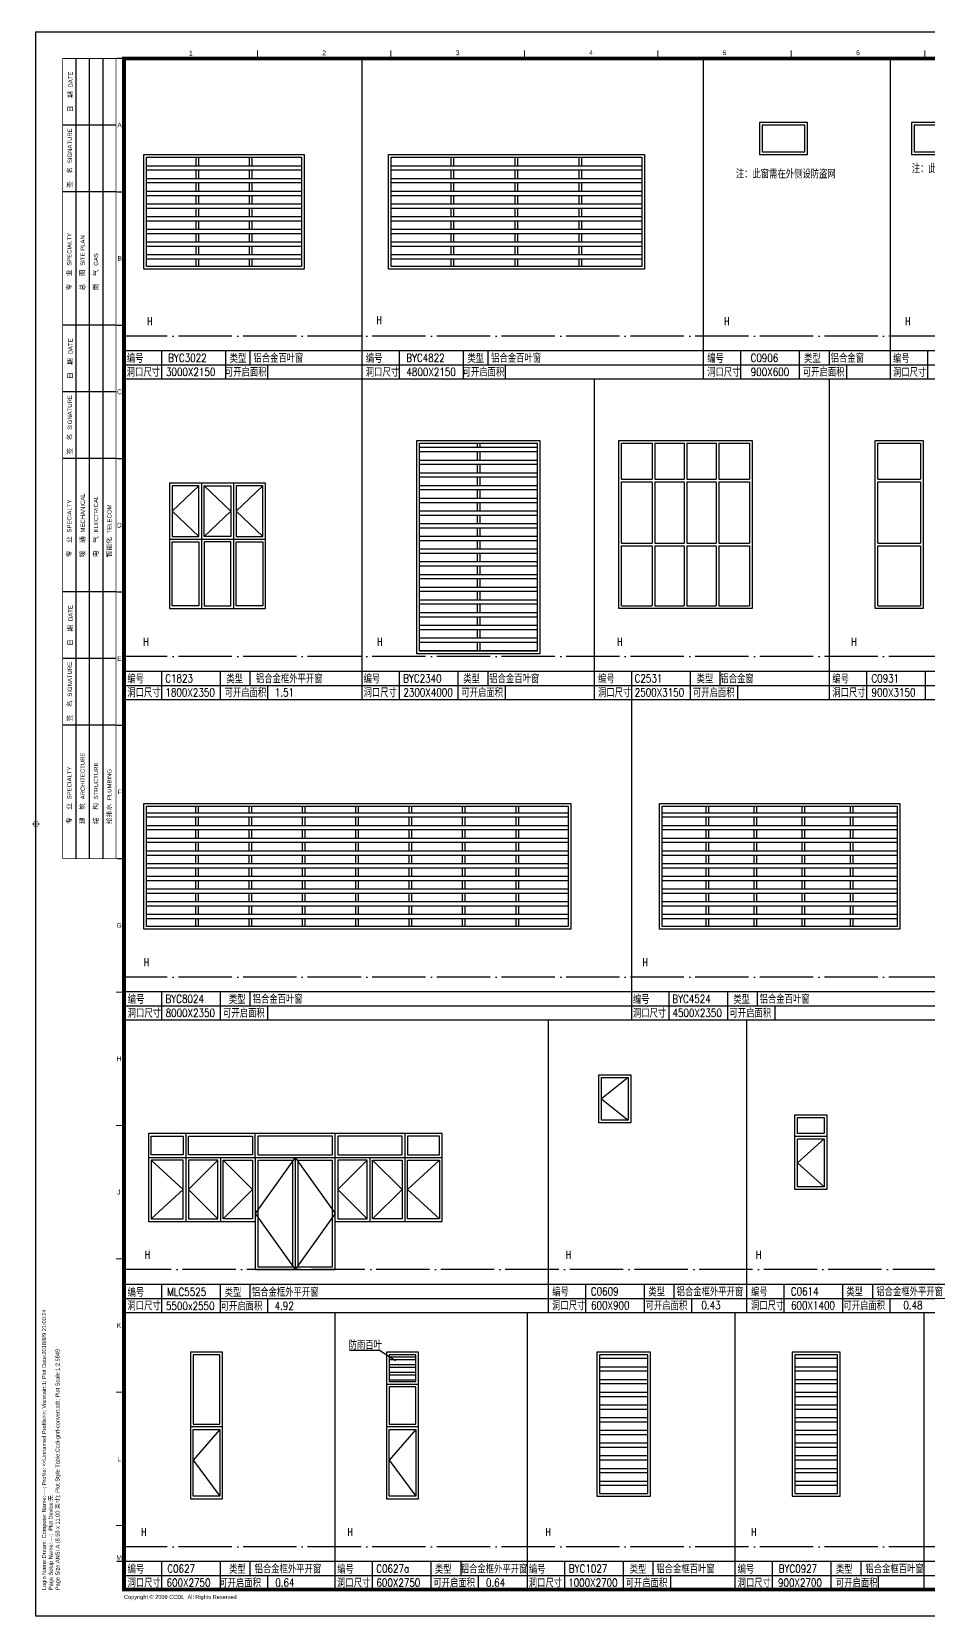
# Model space of a CAD drawing. Extents: x 447078 to 1776277, y 243534 to 519428.
# Drawn here: x 519106 to 535902, y 243614 to 273314 of the extents above; entities that cross this region are included whole.
import ezdxf
from ezdxf.enums import TextEntityAlignment as Align

# ---------------------------------------------------------------- set-up
doc = ezdxf.new("R2010")
doc.units = 0
doc.header["$LTSCALE"] = 1000
doc.header["$MEASUREMENT"] = 0
doc.linetypes.add('DOTE', pattern=[2.42, 2, -0.2, 0.02, -0.2])
doc.layers.get('Defpoints').update_dxf_attribs({"color": 2, "lineweight": 15})
for name, color, linetype in [('A-ELEV-THIN', 9, 'Continuous'), ('A-ELEV-WIND', 97, 'Continuous'), ('A-WIND-BLIN', 61, 'Continuous'), ('ANNO-DIMS', 90, 'Continuous'), ('ANNO-TEXT', 33, 'Continuous'), ('DOTE', 10, 'DOTE'), ('G-0-XREF', 2, 'Continuous'), ('PUB_TEXT', 7, 'Continuous'), ('图框CCDI_B0GA1+0.00$0$G-ANNO-TEXT', 33, 'Continuous'), ('图框CCDI_B0GA1+0.00$0$G-BORD', 3, 'Continuous')]:
    doc.layers.add(name, color=color, linetype=linetype)
doc.styles.add('_TCH_DIM', font='SIMPLEX', dxfattribs={"bigfont": 'GBCBIG'})
doc.styles.add('CCDI-TOG-02', font='simplex.shx', dxfattribs={"width": 0.8, "bigfont": 'zjdz.shx'})
doc.styles.add('图框CCDI_B0GA1+0.00$0$CCDI_T_G01', font='arial.ttf')

# ---------------------------------------------------------------- blocks, each defined once
blk = doc.blocks.new('图框CCDI_B0GA1+0.00$0$MidPoitent')
at = {"const_width": 0.18}
for points in [[(-1.5, 0), (1.5, 0)], [(0, -1.5), (0, 1.5)]]:
    blk.add_lwpolyline(points, dxfattribs=at)
blk.add_lwpolyline([(0, -1, 1), (0, 1, 1), (0, -1, 1)], format="xyb", dxfattribs=at)
blk = doc.blocks.new('图框CCDI_B0GA1+0.00')
at = {"layer": 'Defpoints'}
blk.add_point((0, 0), dxfattribs=at)
at = {"layer": '图框CCDI_B0GA1+0.00$0$G-BORD'}
for p, q in [((1500, 58400), (1500, 28400)), ((2000, 58400), (2000, 28400)), ((2500, 58400), (2500, 28400)), ((3300, 58400), (3050, 58400)), ((3300, 58400), (3050, 58400)), ((3000, 55900), (1000, 55900)), ((3000, 53400), (1000, 53400)), ((3050, 53400), (3300, 53400)), ((3000, 48400), (1000, 48400)), ((3050, 48400), (3300, 48400)), ((3000, 45900), (1000, 45900)), ((3000, 43400), (1000, 43400)), ((3050, 43400), (3300, 43400)), ((3000, 38400), (1000, 38400)), ((3050, 38400), (3300, 38400)), ((3000, 35900), (1000, 35900)), ((3000, 33400), (1000, 33400)), ((3050, 33400), (3300, 33400)), ((3300, 28400), (3050, 28400)), ((3300, 28400), (3050, 28400))]:
    blk.add_line(p, q, dxfattribs=at)
blk.add_lwpolyline([(0, 59400), (84100, 59400), (84100, 0), (0, 0)], close=True, dxfattribs=at)
at = {"layer": '图框CCDI_B0GA1+0.00$0$G-BORD', "const_width": 35}
for points in [[(1000, 58400), (1000, 28400)], [(3300, 58400), (1000, 58400)], [(3000, 58400), (3000, 28400)], [(3300, 58400), (3300, 38400)], [(8300, 58700), (8300, 58400)], [(13300, 58700), (13300, 58400)], [(18300, 58400), (18300, 58700)], [(23300, 58400), (23300, 58700)], [(28300, 58400), (28300, 58700)], [(33300, 58400), (33300, 58700)], [(3300, 53400), (3000, 53400)], [(3300, 48400), (3000, 48400)], [(3300, 43400), (3000, 43400)], [(3300, 38400), (3000, 38400)], [(3300, 33400), (3000, 33400)], [(3300, 28400), (1000, 28400)], [(3300, 23400), (3000, 23400)], [(3300, 18400), (3000, 18400)], [(3300, 13400), (3000, 13400)], [(3300, 8400), (3000, 8400)], [(3300, 3400), (3000, 3400)]]:
    blk.add_lwpolyline(points, dxfattribs=at)
at = {"layer": '图框CCDI_B0GA1+0.00$0$G-BORD', "const_width": 140}
blk.add_lwpolyline([(3300, 58400), (83100, 58400), (83100, 1000), (3300, 1000)], close=True, dxfattribs=at)
at = {"layer": '图框CCDI_B0GA1+0.00$0$G-BORD', "xscale": 100, "yscale": 100, "zscale": 100, "rotation": 180}
blk.add_blockref('图框CCDI_B0GA1+0.00$0$MidPoitent', (0, 29700), dxfattribs=at)
at = {"layer": '图框CCDI_B0GA1+0.00$0$G-ANNO-TEXT', "style": '图框CCDI_B0GA1+0.00$0$CCDI_T_G01'}
for s, p in [('1', (5800, 58595)), ('2', (10800, 58609)), ('3', (15800, 58607)), ('4', (20800, 58611)), ('5', (25800, 58613)), ('6', (30800, 58610)), ('A', (3134, 55900)), ('B', (3137, 50900)), ('C', (3129, 45900)), ('D', (3126, 40900)), ('E', (3128, 35900)), ('F', (3130, 30900)), ('G', (3115, 25900)), ('H', (3111, 20900)), ('J', (3103, 15900)), ('K', (3109, 10900)), ('L', (3118, 5900)), ('M', (3118, 2200))]:
    blk.add_text(s, height=180, dxfattribs=at).set_placement(p, align=Align.MIDDLE_CENTER)
for s, p in [('Login Name:Dream; Computer Name:----; Profile: <<Unnamed Profile>>; Visretain:1; Plot Date:2018/8/9 21:00:24', (378, 985)), ('Page Size:ANSI A (8.50 x 11.00 英寸); Plot Style Table:Ccdi-gnrl-convert.stb; Plot Scale:1:2.5849', (883, 982)), ('Page Setup Name:----;  Plot Device:无', (631, 983))]:
    blk.add_text(s, height=150, rotation=90, dxfattribs=at).set_placement(p)
at = {"layer": '图框CCDI_B0GA1+0.00$0$G-ANNO-TEXT', "char_height": 200, "rotation": 90, "style": '图框CCDI_B0GA1+0.00$0$CCDI_T_G01'}
for s, insert, width, attachment_point, line_spacing_factor in [('{\\fSimSun|b0|i0|c134|p54;\\H0.9x;日  期 \\fArial|b0|i0|c0|p39;\\H0.8889x;DATE}', (1295, 57141), 2500, 5, 0.96), ('{\\fSimSun|b0|i0|c134|p54;\\H0.9x;签  名 \\fArial|b0|i0|c0|p34;\\H0.8889x;SIGNATURE}', (1268, 53546), 3400, 4, 0.9), ('{\\fSimSun|b0|i0|c134|p54;\\H0.9x;专  业\\fSimSun|b0|i0|c0|p54; \\fArial|b0|i0|c0|p34;\\H0.8889x;SPECIALTY}', (1250, 49700), 5000, 4, 0.9), ('{\\fSimSun|b0|i0|c134|p54;\\H0.9x;总  图\\fSimSun|b0|i0|c0|p54; \\fArial|b0|i0|c0|p34;\\H0.8889x;SITE PLAN}', (1750, 49700), 3400, 4, 0.9), ('{\\fSimSun|b0|i0|c134|p54;\\H0.9x;燃  气\\fSimSun|b0|i0|c0|p54; \\fArial|b0|i0|c0|p34;\\H0.8889x;GAS}', (2250, 49700), 3400, 4, 0.9), ('{\\fSimSun|b0|i0|c134|p54;\\H0.9x;日  期 \\fArial|b0|i0|c0|p39;\\H0.8889x;DATE}', (1295, 47141), 2500, 5, 0.96), ('{\\fSimSun|b0|i0|c134|p54;\\H0.9x;签  名 \\fArial|b0|i0|c0|p34;\\H0.8889x;SIGNATURE}', (1268, 43546), 3400, 4, 0.9), ('{\\fSimSun|b0|i0|c134|p54;\\H0.9x;专  业\\fSimSun|b0|i0|c0|p54; \\fArial|b0|i0|c0|p34;\\H0.8889x;SPECIALTY}', (1250, 39700), 5000, 4, 0.9), ('{\\fSimSun|b0|i0|c134|p54;\\H0.9x;暖  通\\fSimSun|b0|i0|c0|p54; \\fArial|b0|i0|c0|p34;\\H0.8889x;MECHANICAL}', (1755, 39700), 3445.37, 4, 0.9), ('{\\fSimSun|b0|i0|c134|p54;\\H0.9x;电  气\\fSimSun|b0|i0|c0|p54; \\fArial|b0|i0|c0|p34;\\H0.8889x;ELECTRICAL}', (2250, 39700), 3400, 4, 0.9), ('{\\fSimSun|b0|i0|c134|p54;\\H0.9x;智能化\\fSimSun|b0|i0|c0|p54; \\fArial|b0|i0|c0|p34;\\H0.8889x;TELECOM}', (2750, 39700), 3400, 4, 0.9), ('{\\fSimSun|b0|i0|c134|p54;\\H0.9x;日  期 \\fArial|b0|i0|c0|p39;\\H0.8889x;DATE}', (1295, 37141), 2500, 5, 0.96), ('{\\fSimSun|b0|i0|c134|p54;\\H0.9x;签  名 \\fArial|b0|i0|c0|p34;\\H0.8889x;SIGNATURE}', (1268, 33546), 3400, 4, 0.9), ('{\\fSimSun|b0|i0|c134|p54;\\H0.9x;建  筑\\fSimSun|b0|i0|c0|p54; \\fArial|b0|i0|c0|p34;\\H0.8889x;ARCHITECTURE}', (1750, 29700), 5000, 4, 0.9), ('{\\fSimSun|b0|i0|c134|p54;\\H0.9x;专  业\\fSimSun|b0|i0|c0|p54; \\fArial|b0|i0|c0|p34;\\H0.8889x;SPECIALTY}', (1250, 29700), 5000, 4, 0.9), ('{\\fSimSun|b0|i0|c134|p54;\\H0.9x;结  构\\fSimSun|b0|i0|c0|p54; \\fArial|b0|i0|c0|p34;\\H0.8889x;STRUCTURE}', (2250, 29700), 5000, 4, 0.9), ('{\\fSimSun|b0|i0|c134|p54;\\H0.9x;给排水\\fSimSun|b0|i0|c0|p54; \\fArial|b0|i0|c0|p34;\\H0.8889x;PLUMBING}', (2750, 29700), 3400, 4, 0.9)]:
    blk.add_mtext(s, dxfattribs=dict(at, insert=insert, width=width, attachment_point=attachment_point, line_spacing_factor=line_spacing_factor))
at = {"layer": '图框CCDI_B0GA1+0.00$0$G-ANNO-TEXT', "insert": (3300, 800), "char_height": 150, "width": 6667.42, "attachment_point": 1, "style": '图框CCDI_B0GA1+0.00$0$CCDI_T_G01'}
blk.add_mtext('{\\fArial|b0|i0|c0|p32;Copyright © 2009 CCDI.  All Rights Reserved}', dxfattribs=at)

msp = doc.modelspace()

# ---------------------------------------------------------------- hatches: boundary and pattern name
at = {"layer": 'A-WIND-BLIN'}
h = msp.add_hatch(dxfattribs=at)
h.set_pattern_fill('ANSI32', color=256, scale=50, angle=135, style=0)
h.set_pattern_definition([(180, (1067434.77, 368829.95), (-1e-14, -238.125), []), (180, (1067355.4, 368909.32), (-1e-14, -238.125), [])])
h.paths.add_polyline_path([(524159.4, 268909.8), (524159.4, 270959.8), (521259.4, 270959.8), (521259.4, 268909.8)])
h = msp.add_hatch(dxfattribs=at)
h.set_pattern_fill('ANSI32', color=256, scale=50, angle=135, style=0)
h.set_pattern_definition([(180, (1072012.8, 368829.95), (-1e-14, -238.125), []), (180, (1071933.43, 368909.32), (-1e-14, -238.125), [])])
h.paths.add_polyline_path([(530537.5, 268909.8), (530537.5, 270959.8), (525837.5, 270959.8), (525837.5, 268909.8)])
h = msp.add_hatch(dxfattribs=at)
h.set_pattern_fill('ANSI32', color=256, scale=50, angle=135, style=0)
h.set_pattern_definition([(180, (1073393.97, 394746.34), (-1e-14, -238.125), []), (180, (1073314.6, 394825.72), (-1e-14, -238.125), [])])
h.paths.add_polyline_path([(526373.3, 261702.6), (528573.3, 261702.6), (528573.3, 265602.6), (526373.3, 265602.6)])
h = msp.add_hatch(dxfattribs=at)
h.set_pattern_fill('ANSI32', color=256, scale=50, angle=135, style=0)
h.set_pattern_definition([(180, (1069228.96, 356465.6), (-1e-14, -238.125), []), (180, (1069149.58, 356544.97), (-1e-14, -238.125), [])])
h.paths.add_polyline_path([(529153.6, 256545.4), (529153.6, 258795.4), (521253.6, 258795.4), (521253.6, 256545.4)])
h = msp.add_hatch(dxfattribs=at)
h.set_pattern_fill('ANSI32', color=256, scale=50, angle=135, style=0)
h.set_pattern_definition([(180, (1077092.86, 356465.6), (-1e-14, -238.125), []), (180, (1077013.48, 356544.97), (-1e-14, -238.125), [])])
h.paths.add_polyline_path([(535317.5, 256545.4), (535317.5, 258795.4), (530917.5, 258795.4), (530917.5, 256545.4)])
h = msp.add_hatch(dxfattribs=at)
h.set_pattern_fill('ANSI32', color=256, scale=30, angle=135, style=0)
h.set_pattern_definition([(180, (1064511.96, 415732.75), (-1e-14, -142.875), []), (180, (1064464.33, 415780.37), (-1e-14, -142.875), [])])
h.paths.add_polyline_path([(526302.7, 248016.9), (525802.7, 248016.9), (525802.7, 248516.9), (526302.7, 248516.9)])
h = msp.add_hatch(dxfattribs=at)
h.set_pattern_fill('ANSI32', color=256, scale=50, angle=135, style=0)
h.set_pattern_definition([(180, (1067161.93, 424900.76), (-1e-14, -238.125), []), (180, (1067082.55, 424980.14), (-1e-14, -238.125), [])])
h.paths.add_polyline_path([(529745.8, 245916.9), (530645.8, 245916.9), (530645.8, 248516.9), (529745.8, 248516.9)])
h = msp.add_hatch(dxfattribs=at)
h.set_pattern_fill('ANSI32', color=256, scale=50, angle=135, style=0)
h.set_pattern_definition([(180, (1070719.52, 424900.76), (-1e-14, -238.125), []), (180, (1070640.14, 424980.14), (-1e-14, -238.125), [])])
h.paths.add_polyline_path([(533403.4, 245916.9), (534203.4, 245916.9), (534203.4, 248516.9), (533403.4, 248516.9)])

# ---------------------------------------------------------------- linework, layer by layer
at = {"layer": 'A-ELEV-THIN'}
for points in [[(522235.7, 264802.6), (521735.7, 264327.6), (522235.7, 263852.6)], [(522335.7, 264802.6), (522835.7, 264327.6), (522335.7, 263852.6)], [(523435.7, 264802.6), (522935.7, 264327.6), (523435.7, 263852.6)], [(530282.6, 253713.2), (529782.6, 253313.2), (530282.6, 252913.2)], [(533954.5, 252563.2), (533454.5, 252113.2), (533954.5, 251663.2)], [(521343, 252163.2), (521943, 251613.2), (521343, 251063.2)], [(522593, 252163.2), (522043, 251613.2), (522593, 251063.2)], [(522693, 252163.2), (523243, 251613.2), (522693, 251063.2)], [(524043, 252213.2), (523293, 251163.2), (524043, 250113.2)], [(524043, 252213.2), (524793, 251163.2), (524043, 250113.2)], [(525393, 252163.2), (524843, 251613.2), (525393, 251063.2)], [(525493, 252163.2), (526043, 251613.2), (525493, 251063.2)], [(526743, 252163.2), (526143, 251613.2), (526743, 251063.2)], [(522628.5, 247116.9), (522128.5, 246541.9), (522628.5, 245866.9)], [(526302.7, 247116.9), (525802.7, 246541.9), (526302.7, 245866.9)]]:
    msp.add_lwpolyline(points, dxfattribs=at)
at = {"layer": 'A-ELEV-WIND'}
for p, q in [((537990.5, 271609.8), (535590.5, 271609.8)), ((535590.5, 271609.8), (535590.5, 271009.8)), ((522184.4, 270801.8), (522184.4, 270959.8)), ((522234.4, 270801.8), (522234.4, 270959.8)), ((523184.4, 270801.8), (523184.4, 270959.8)), ((523234.4, 270801.8), (523234.4, 270959.8)), ((525787.5, 271009.8), (530587.5, 271009.8)), ((525787.5, 268859.8), (525787.5, 271009.8)), ((526962.5, 270801.8), (526962.5, 270959.8)), ((527012.5, 270801.8), (527012.5, 270959.8)), ((528162.5, 270801.8), (528162.5, 270959.8)), ((528212.5, 270801.8), (528212.5, 270959.8)), ((529362.5, 270801.8), (529362.5, 270959.8)), ((529412.5, 270801.8), (529412.5, 270959.8)), ((530587.5, 271009.8), (530587.5, 268859.8)), ((535590.5, 271009.8), (537990.5, 271009.8)), ((522184.4, 270563.7), (522184.4, 270722.4)), ((522234.4, 270563.7), (522234.4, 270722.4)), ((523184.4, 270563.7), (523184.4, 270722.4)), ((523234.4, 270563.7), (523234.4, 270722.4)), ((526962.5, 270563.7), (526962.5, 270722.4)), ((527012.5, 270563.7), (527012.5, 270722.4)), ((528162.5, 270563.7), (528162.5, 270722.4)), ((528212.5, 270563.7), (528212.5, 270722.4)), ((529362.5, 270563.7), (529362.5, 270722.4)), ((529412.5, 270563.7), (529412.5, 270722.4)), ((522184.4, 270325.6), (522184.4, 270484.3)), ((522234.4, 270325.6), (522234.4, 270484.3)), ((523184.4, 270325.6), (523184.4, 270484.3)), ((523234.4, 270325.6), (523234.4, 270484.3)), ((526962.5, 270325.6), (526962.5, 270484.3)), ((527012.5, 270325.6), (527012.5, 270484.3)), ((528162.5, 270325.6), (528162.5, 270484.3)), ((528212.5, 270325.6), (528212.5, 270484.3)), ((529362.5, 270325.6), (529362.5, 270484.3)), ((529412.5, 270325.6), (529412.5, 270484.3)), ((522184.4, 270087.4), (522184.4, 270246.2)), ((522184.4, 269849.3), (522184.4, 270008.1)), ((522234.4, 270087.4), (522234.4, 270246.2)), ((522234.4, 269849.3), (522234.4, 270008.1)), ((523184.4, 270087.4), (523184.4, 270246.2)), ((523184.4, 269849.3), (523184.4, 270008.1)), ((523234.4, 270087.4), (523234.4, 270246.2)), ((523234.4, 269849.3), (523234.4, 270008.1)), ((526962.5, 270087.4), (526962.5, 270246.2)), ((526962.5, 269849.3), (526962.5, 270008.1)), ((527012.5, 270087.4), (527012.5, 270246.2)), ((527012.5, 269849.3), (527012.5, 270008.1)), ((528162.5, 270087.4), (528162.5, 270246.2)), ((528162.5, 269849.3), (528162.5, 270008.1)), ((528212.5, 270087.4), (528212.5, 270246.2)), ((528212.5, 269849.3), (528212.5, 270008.1)), ((529362.5, 270087.4), (529362.5, 270246.2)), ((529362.5, 269849.3), (529362.5, 270008.1)), ((529412.5, 270087.4), (529412.5, 270246.2)), ((529412.5, 269849.3), (529412.5, 270008.1)), ((522184.4, 269611.2), (522184.4, 269769.9)), ((522234.4, 269611.2), (522234.4, 269769.9)), ((523184.4, 269611.2), (523184.4, 269769.9)), ((523234.4, 269611.2), (523234.4, 269769.9)), ((526962.5, 269611.2), (526962.5, 269769.9)), ((527012.5, 269611.2), (527012.5, 269769.9)), ((528162.5, 269611.2), (528162.5, 269769.9)), ((528212.5, 269611.2), (528212.5, 269769.9)), ((529362.5, 269611.2), (529362.5, 269769.9)), ((529412.5, 269611.2), (529412.5, 269769.9)), ((522184.4, 269373.1), (522184.4, 269531.8)), ((522234.4, 269373.1), (522234.4, 269531.8)), ((523184.4, 269373.1), (523184.4, 269531.8)), ((523234.4, 269373.1), (523234.4, 269531.8)), ((526962.5, 269373.1), (526962.5, 269531.8)), ((527012.5, 269373.1), (527012.5, 269531.8)), ((528162.5, 269373.1), (528162.5, 269531.8)), ((528212.5, 269373.1), (528212.5, 269531.8)), ((529362.5, 269373.1), (529362.5, 269531.8)), ((529412.5, 269373.1), (529412.5, 269531.8)), ((522184.4, 269134.9), (522184.4, 269293.7)), ((522234.4, 269134.9), (522234.4, 269293.7)), ((523184.4, 269134.9), (523184.4, 269293.7)), ((523234.4, 269134.9), (523234.4, 269293.7)), ((526962.5, 269134.9), (526962.5, 269293.7)), ((527012.5, 269134.9), (527012.5, 269293.7)), ((528162.5, 269134.9), (528162.5, 269293.7)), ((528212.5, 269134.9), (528212.5, 269293.7)), ((529362.5, 269134.9), (529362.5, 269293.7)), ((529412.5, 269134.9), (529412.5, 269293.7)), ((522184.4, 268909.8), (522184.4, 269055.6)), ((522234.4, 268909.8), (522234.4, 269055.6)), ((523184.4, 268909.8), (523184.4, 269055.6)), ((523234.4, 268909.8), (523234.4, 269055.6)), ((530587.5, 268859.8), (525787.5, 268859.8)), ((526962.5, 268909.8), (526962.5, 269055.6)), ((527012.5, 268909.8), (527012.5, 269055.6)), ((528162.5, 268909.8), (528162.5, 269055.6)), ((528212.5, 268909.8), (528212.5, 269055.6)), ((529362.5, 268909.8), (529362.5, 269055.6)), ((529412.5, 268909.8), (529412.5, 269055.6)), ((527448.3, 265602.6), (527448.3, 265523.8)), ((527498.3, 265602.6), (527498.3, 265523.8)), ((530103.4, 262502.6), (530103.4, 265652.6)), ((530103.4, 265652.6), (532603.4, 265652.6)), ((530153.4, 265602.6), (530728.4, 265602.6)), ((530153.4, 264927.6), (530153.4, 265602.6)), ((530728.4, 265602.6), (530728.4, 264927.6)), ((530778.4, 265602.6), (530778.4, 264927.6)), ((530778.4, 265602.6), (531328.4, 265602.6)), ((531328.4, 265602.6), (531328.4, 264927.6)), ((531378.4, 265602.6), (531378.4, 264927.6)), ((531378.4, 265602.6), (531928.4, 265602.6)), ((531928.4, 265602.6), (531928.4, 264927.6)), ((531978.4, 265602.6), (531978.4, 264927.6)), ((531978.4, 265602.6), (532553.4, 265602.6)), ((532553.4, 265602.6), (532553.4, 264927.6)), ((532603.4, 265652.6), (532603.4, 262502.6)), ((534904.2, 262502.6), (534904.2, 265652.6)), ((534904.2, 265652.6), (535804.2, 265652.6)), ((534954.2, 265602.6), (535754.2, 265602.6)), ((534954.2, 264927.6), (534954.2, 265602.6)), ((535754.2, 265602.6), (535754.2, 264927.6)), ((535804.2, 265652.6), (535804.2, 262502.6)), ((527448.3, 265444.5), (527448.3, 265285.7)), ((527498.3, 265444.5), (527498.3, 265285.7)), ((527448.3, 265206.3), (527448.3, 265047.6)), ((527448.3, 264968.2), (527448.3, 264809.5)), ((527498.3, 265206.3), (527498.3, 265047.6)), ((527498.3, 264968.2), (527498.3, 264809.5)), ((530153.4, 264927.6), (530728.4, 264927.6)), ((530778.4, 264927.6), (531328.4, 264927.6)), ((531378.4, 264927.6), (531928.4, 264927.6)), ((531978.4, 264927.6), (532553.4, 264927.6)), ((534954.2, 264927.6), (535754.2, 264927.6)), ((522285.7, 264852.6), (522285.7, 262502.6)), ((522885.7, 264852.6), (522885.7, 262502.6)), ((527448.3, 264730.1), (527448.3, 264571.3)), ((527498.3, 264730.1), (527498.3, 264571.3)), ((530153.4, 264877.6), (530728.4, 264877.6)), ((530153.4, 263727.6), (530153.4, 264877.6)), ((530728.4, 264877.6), (530728.4, 263727.6)), ((530778.4, 264877.6), (530778.4, 263727.6)), ((530778.4, 264877.6), (531328.4, 264877.6)), ((531328.4, 264877.6), (531328.4, 263727.6)), ((531378.4, 264877.6), (531928.4, 264877.6)), ((531378.4, 264877.6), (531378.4, 263727.6)), ((531928.4, 264877.6), (531928.4, 263727.6)), ((531978.4, 264877.6), (531978.4, 263727.6)), ((531978.4, 264877.6), (532553.4, 264877.6)), ((532553.4, 264877.6), (532553.4, 263727.6)), ((534954.2, 264877.6), (535754.2, 264877.6)), ((534954.2, 263727.6), (534954.2, 264877.6)), ((535754.2, 264877.6), (535754.2, 263727.6)), ((527448.3, 264492), (527448.3, 264333.2)), ((527498.3, 264492), (527498.3, 264333.2)), ((527448.3, 264253.8), (527448.3, 264095.1)), ((527498.3, 264253.8), (527498.3, 264095.1)), ((521685.7, 263802.6), (523485.7, 263802.6)), ((527448.3, 264015.7), (527448.3, 263857)), ((527448.3, 263777.6), (527448.3, 263618.8)), ((527498.3, 264015.7), (527498.3, 263857)), ((527498.3, 263777.6), (527498.3, 263618.8)), ((527448.3, 263539.5), (527448.3, 263380.7)), ((527498.3, 263539.5), (527498.3, 263380.7)), ((530153.4, 263727.6), (530728.4, 263727.6)), ((530153.4, 262552.6), (530153.4, 263677.6)), ((530153.4, 263677.6), (530728.4, 263677.6)), ((530728.4, 263677.6), (530728.4, 262552.6)), ((530778.4, 263727.6), (531328.4, 263727.6)), ((530778.4, 263677.6), (530778.4, 262552.6)), ((530778.4, 263677.6), (531328.4, 263677.6)), ((531328.4, 263677.6), (531328.4, 262552.6)), ((531378.4, 263727.6), (531928.4, 263727.6)), ((531378.4, 263677.6), (531378.4, 262552.6)), ((531378.4, 263677.6), (531928.4, 263677.6)), ((531928.4, 263677.6), (531928.4, 262552.6)), ((531978.4, 263727.6), (532553.4, 263727.6)), ((531978.4, 263677.6), (531978.4, 262552.6)), ((531978.4, 263677.6), (532553.4, 263677.6)), ((532553.4, 263677.6), (532553.4, 262552.6)), ((534954.2, 263727.6), (535754.2, 263727.6)), ((534954.2, 262552.6), (534954.2, 263677.6)), ((534954.2, 263677.6), (535754.2, 263677.6)), ((535754.2, 263677.6), (535754.2, 262552.6)), ((527448.3, 263301.3), (527448.3, 263142.6)), ((527498.3, 263301.3), (527498.3, 263142.6)), ((527448.3, 263063.2), (527448.3, 262904.5)), ((527498.3, 263063.2), (527498.3, 262904.5)), ((527448.3, 262825.1), (527448.3, 262666.3)), ((527448.3, 262587), (527448.3, 262428.2)), ((527498.3, 262825.1), (527498.3, 262666.3)), ((527498.3, 262587), (527498.3, 262428.2)), ((530153.4, 262552.6), (530728.4, 262552.6)), ((530778.4, 262552.6), (531328.4, 262552.6)), ((531378.4, 262552.6), (531928.4, 262552.6)), ((531978.4, 262552.6), (532553.4, 262552.6)), ((534954.2, 262552.6), (535754.2, 262552.6)), ((527448.3, 262348.8), (527448.3, 262190.1)), ((527498.3, 262348.8), (527498.3, 262190.1)), ((532603.4, 262502.6), (530103.4, 262502.6)), ((535804.2, 262502.6), (534904.2, 262502.6)), ((527448.3, 262110.7), (527448.3, 261952)), ((527498.3, 262110.7), (527498.3, 261952)), ((527448.3, 261872.6), (527448.3, 261713.8)), ((527498.3, 261872.6), (527498.3, 261713.8)), ((522178.6, 258675.6), (522178.6, 258795.4)), ((522228.6, 258675.6), (522228.6, 258795.4)), ((523178.6, 258675.6), (523178.6, 258795.4)), ((523228.6, 258675.6), (523228.6, 258795.4)), ((524178.6, 258675.6), (524178.6, 258795.4)), ((524228.6, 258675.6), (524228.6, 258795.4)), ((525178.6, 258675.6), (525178.6, 258795.4)), ((525228.6, 258675.6), (525228.6, 258795.4)), ((526178.6, 258675.6), (526178.6, 258795.4)), ((526228.6, 258675.6), (526228.6, 258795.4)), ((527178.6, 258675.6), (527178.6, 258795.4)), ((527228.6, 258675.6), (527228.6, 258795.4)), ((528178.6, 258675.6), (528178.6, 258795.4)), ((528228.6, 258675.6), (528228.6, 258795.4)), ((530867.5, 258845.4), (535367.5, 258845.4)), ((530867.5, 256495.4), (530867.5, 258845.4)), ((531742.5, 258675.6), (531742.5, 258795.4)), ((531792.5, 258675.6), (531792.5, 258795.4)), ((532642.5, 258675.6), (532642.5, 258795.4)), ((532692.5, 258675.6), (532692.5, 258795.4)), ((533542.5, 258675.6), (533542.5, 258795.4)), ((533592.5, 258675.6), (533592.5, 258795.4)), ((534442.5, 258675.6), (534442.5, 258795.4)), ((534492.5, 258675.6), (534492.5, 258795.4)), ((535367.5, 258845.4), (535367.5, 256495.4)), ((522178.6, 258437.5), (522178.6, 258596.2)), ((522228.6, 258437.5), (522228.6, 258596.2)), ((523178.6, 258437.5), (523178.6, 258596.2)), ((523228.6, 258437.5), (523228.6, 258596.2)), ((524178.6, 258437.5), (524178.6, 258596.2)), ((524228.6, 258437.5), (524228.6, 258596.2)), ((525178.6, 258437.5), (525178.6, 258596.2)), ((525228.6, 258437.5), (525228.6, 258596.2)), ((526178.6, 258437.5), (526178.6, 258596.2)), ((526228.6, 258437.5), (526228.6, 258596.2)), ((527178.6, 258437.5), (527178.6, 258596.2)), ((527228.6, 258437.5), (527228.6, 258596.2)), ((528178.6, 258437.5), (528178.6, 258596.2)), ((528228.6, 258437.5), (528228.6, 258596.2)), ((531742.5, 258437.5), (531742.5, 258596.2)), ((531792.5, 258437.5), (531792.5, 258596.2)), ((532642.5, 258437.5), (532642.5, 258596.2)), ((532692.5, 258437.5), (532692.5, 258596.2)), ((533542.5, 258437.5), (533542.5, 258596.2)), ((533592.5, 258437.5), (533592.5, 258596.2)), ((534442.5, 258437.5), (534442.5, 258596.2)), ((534492.5, 258437.5), (534492.5, 258596.2)), ((522178.6, 258199.3), (522178.6, 258358.1)), ((522178.6, 257961.2), (522178.6, 258120)), ((522228.6, 258199.3), (522228.6, 258358.1)), ((522228.6, 257961.2), (522228.6, 258120)), ((523178.6, 258199.3), (523178.6, 258358.1)), ((523178.6, 257961.2), (523178.6, 258120)), ((523228.6, 258199.3), (523228.6, 258358.1)), ((523228.6, 257961.2), (523228.6, 258120)), ((524178.6, 258199.3), (524178.6, 258358.1)), ((524178.6, 257961.2), (524178.6, 258120)), ((524228.6, 258199.3), (524228.6, 258358.1)), ((524228.6, 257961.2), (524228.6, 258120)), ((525178.6, 258199.3), (525178.6, 258358.1)), ((525178.6, 257961.2), (525178.6, 258120)), ((525228.6, 258199.3), (525228.6, 258358.1)), ((525228.6, 257961.2), (525228.6, 258120)), ((526178.6, 258199.3), (526178.6, 258358.1)), ((526178.6, 257961.2), (526178.6, 258120)), ((526228.6, 258199.3), (526228.6, 258358.1)), ((526228.6, 257961.2), (526228.6, 258120)), ((527178.6, 258199.3), (527178.6, 258358.1)), ((527178.6, 257961.2), (527178.6, 258120)), ((527228.6, 258199.3), (527228.6, 258358.1)), ((527228.6, 257961.2), (527228.6, 258120)), ((528178.6, 258199.3), (528178.6, 258358.1)), ((528178.6, 257961.2), (528178.6, 258120)), ((528228.6, 258199.3), (528228.6, 258358.1)), ((528228.6, 257961.2), (528228.6, 258120)), ((531742.5, 258199.3), (531742.5, 258358.1)), ((531742.5, 257961.2), (531742.5, 258120)), ((531792.5, 258199.3), (531792.5, 258358.1)), ((531792.5, 257961.2), (531792.5, 258120)), ((532642.5, 258199.3), (532642.5, 258358.1)), ((532642.5, 257961.2), (532642.5, 258120)), ((532692.5, 258199.3), (532692.5, 258358.1)), ((532692.5, 257961.2), (532692.5, 258120)), ((533542.5, 258199.3), (533542.5, 258358.1)), ((533542.5, 257961.2), (533542.5, 258120)), ((533592.5, 258199.3), (533592.5, 258358.1)), ((533592.5, 257961.2), (533592.5, 258120)), ((534442.5, 258199.3), (534442.5, 258358.1)), ((534442.5, 257961.2), (534442.5, 258120)), ((534492.5, 258199.3), (534492.5, 258358.1)), ((534492.5, 257961.2), (534492.5, 258120)), ((522178.6, 257723.1), (522178.6, 257881.8)), ((522228.6, 257723.1), (522228.6, 257881.8)), ((523178.6, 257723.1), (523178.6, 257881.8)), ((523228.6, 257723.1), (523228.6, 257881.8)), ((524178.6, 257723.1), (524178.6, 257881.8)), ((524228.6, 257723.1), (524228.6, 257881.8)), ((525178.6, 257723.1), (525178.6, 257881.8)), ((525228.6, 257723.1), (525228.6, 257881.8)), ((526178.6, 257723.1), (526178.6, 257881.8)), ((526228.6, 257723.1), (526228.6, 257881.8)), ((527178.6, 257723.1), (527178.6, 257881.8)), ((527228.6, 257723.1), (527228.6, 257881.8)), ((528178.6, 257723.1), (528178.6, 257881.8)), ((528228.6, 257723.1), (528228.6, 257881.8)), ((531742.5, 257723.1), (531742.5, 257881.8)), ((531792.5, 257723.1), (531792.5, 257881.8)), ((532642.5, 257723.1), (532642.5, 257881.8)), ((532692.5, 257723.1), (532692.5, 257881.8)), ((533542.5, 257723.1), (533542.5, 257881.8)), ((533592.5, 257723.1), (533592.5, 257881.8)), ((534442.5, 257723.1), (534442.5, 257881.8)), ((534492.5, 257723.1), (534492.5, 257881.8)), ((522178.6, 257485), (522178.6, 257643.7)), ((522228.6, 257485), (522228.6, 257643.7)), ((523178.6, 257485), (523178.6, 257643.7)), ((523228.6, 257485), (523228.6, 257643.7)), ((524178.6, 257485), (524178.6, 257643.7)), ((524228.6, 257485), (524228.6, 257643.7)), ((525178.6, 257485), (525178.6, 257643.7)), ((525228.6, 257485), (525228.6, 257643.7)), ((526178.6, 257485), (526178.6, 257643.7)), ((526228.6, 257485), (526228.6, 257643.7)), ((527178.6, 257485), (527178.6, 257643.7)), ((527228.6, 257485), (527228.6, 257643.7)), ((528178.6, 257485), (528178.6, 257643.7)), ((528228.6, 257485), (528228.6, 257643.7)), ((531742.5, 257485), (531742.5, 257643.7)), ((531792.5, 257485), (531792.5, 257643.7)), ((532642.5, 257485), (532642.5, 257643.7)), ((532692.5, 257485), (532692.5, 257643.7)), ((533542.5, 257485), (533542.5, 257643.7)), ((533592.5, 257485), (533592.5, 257643.7)), ((534442.5, 257485), (534442.5, 257643.7)), ((534492.5, 257485), (534492.5, 257643.7)), ((522178.6, 257246.8), (522178.6, 257405.6)), ((522228.6, 257246.8), (522228.6, 257405.6)), ((523178.6, 257246.8), (523178.6, 257405.6)), ((523228.6, 257246.8), (523228.6, 257405.6)), ((524178.6, 257246.8), (524178.6, 257405.6)), ((524228.6, 257246.8), (524228.6, 257405.6)), ((525178.6, 257246.8), (525178.6, 257405.6)), ((525228.6, 257246.8), (525228.6, 257405.6)), ((526178.6, 257246.8), (526178.6, 257405.6)), ((526228.6, 257246.8), (526228.6, 257405.6)), ((527178.6, 257246.8), (527178.6, 257405.6)), ((527228.6, 257246.8), (527228.6, 257405.6)), ((528178.6, 257246.8), (528178.6, 257405.6)), ((528228.6, 257246.8), (528228.6, 257405.6)), ((531742.5, 257246.8), (531742.5, 257405.6)), ((531792.5, 257246.8), (531792.5, 257405.6)), ((532642.5, 257246.8), (532642.5, 257405.6)), ((532692.5, 257246.8), (532692.5, 257405.6)), ((533542.5, 257246.8), (533542.5, 257405.6)), ((533592.5, 257246.8), (533592.5, 257405.6)), ((534442.5, 257246.8), (534442.5, 257405.6)), ((534492.5, 257246.8), (534492.5, 257405.6)), ((522178.6, 257008.7), (522178.6, 257167.5)), ((522178.6, 256770.6), (522178.6, 256929.3)), ((522228.6, 257008.7), (522228.6, 257167.5)), ((522228.6, 256770.6), (522228.6, 256929.3)), ((523178.6, 257008.7), (523178.6, 257167.5)), ((523178.6, 256770.6), (523178.6, 256929.3)), ((523228.6, 257008.7), (523228.6, 257167.5)), ((523228.6, 256770.6), (523228.6, 256929.3)), ((524178.6, 257008.7), (524178.6, 257167.5)), ((524178.6, 256770.6), (524178.6, 256929.3)), ((524228.6, 257008.7), (524228.6, 257167.5)), ((524228.6, 256770.6), (524228.6, 256929.3)), ((525178.6, 257008.7), (525178.6, 257167.5)), ((525178.6, 256770.6), (525178.6, 256929.3)), ((525228.6, 257008.7), (525228.6, 257167.5)), ((525228.6, 256770.6), (525228.6, 256929.3)), ((526178.6, 257008.7), (526178.6, 257167.5)), ((526178.6, 256770.6), (526178.6, 256929.3)), ((526228.6, 257008.7), (526228.6, 257167.5)), ((526228.6, 256770.6), (526228.6, 256929.3)), ((527178.6, 257008.7), (527178.6, 257167.5)), ((527178.6, 256770.6), (527178.6, 256929.3)), ((527228.6, 257008.7), (527228.6, 257167.5)), ((527228.6, 256770.6), (527228.6, 256929.3)), ((528178.6, 257008.7), (528178.6, 257167.5)), ((528178.6, 256770.6), (528178.6, 256929.3)), ((528228.6, 257008.7), (528228.6, 257167.5)), ((528228.6, 256770.6), (528228.6, 256929.3)), ((531742.5, 257008.7), (531742.5, 257167.5)), ((531742.5, 256770.6), (531742.5, 256929.3)), ((531792.5, 257008.7), (531792.5, 257167.5)), ((531792.5, 256770.6), (531792.5, 256929.3)), ((532642.5, 257008.7), (532642.5, 257167.5)), ((532642.5, 256770.6), (532642.5, 256929.3)), ((532692.5, 257008.7), (532692.5, 257167.5)), ((532692.5, 256770.6), (532692.5, 256929.3)), ((533542.5, 257008.7), (533542.5, 257167.5)), ((533542.5, 256770.6), (533542.5, 256929.3)), ((533592.5, 257008.7), (533592.5, 257167.5)), ((533592.5, 256770.6), (533592.5, 256929.3)), ((534442.5, 257008.7), (534442.5, 257167.5)), ((534442.5, 256770.6), (534442.5, 256929.3)), ((534492.5, 257008.7), (534492.5, 257167.5)), ((534492.5, 256770.6), (534492.5, 256929.3)), ((522178.6, 256545.4), (522178.6, 256691.2)), ((522228.6, 256545.4), (522228.6, 256691.2)), ((523178.6, 256545.4), (523178.6, 256691.2)), ((523228.6, 256545.4), (523228.6, 256691.2)), ((524178.6, 256545.4), (524178.6, 256691.2)), ((524228.6, 256545.4), (524228.6, 256691.2)), ((525178.6, 256545.4), (525178.6, 256691.2)), ((525228.6, 256545.4), (525228.6, 256691.2)), ((526178.6, 256545.4), (526178.6, 256691.2)), ((526228.6, 256545.4), (526228.6, 256691.2)), ((527178.6, 256545.4), (527178.6, 256691.2)), ((527228.6, 256545.4), (527228.6, 256691.2)), ((528178.6, 256545.4), (528178.6, 256691.2)), ((528228.6, 256545.4), (528228.6, 256691.2)), ((531742.5, 256545.4), (531742.5, 256691.2)), ((531792.5, 256545.4), (531792.5, 256691.2)), ((532642.5, 256545.4), (532642.5, 256691.2)), ((532692.5, 256545.4), (532692.5, 256691.2)), ((533542.5, 256545.4), (533542.5, 256691.2)), ((533592.5, 256545.4), (533592.5, 256691.2)), ((534442.5, 256545.4), (534442.5, 256691.2)), ((534492.5, 256545.4), (534492.5, 256691.2)), ((535367.5, 256495.4), (530867.5, 256495.4)), ((526793, 252663.2), (521293, 252663.2)), ((521293, 252663.2), (521293, 251013.2)), ((526793, 251013.2), (526793, 252663.2)), ((523293, 252213.2), (523293, 250113.2)), ((523343, 252163.2), (523343, 250163.2)), ((524743, 250163.2), (524743, 252163.2)), ((524793, 250113.2), (524793, 252213.2)), ((521293, 251013.2), (523293, 251013.2)), ((524793, 251013.2), (526793, 251013.2)), ((523293, 250113.2), (524793, 250113.2)), ((523343, 250163.2), (523993, 250163.2)), ((524093, 250163.2), (524743, 250163.2)), ((526352.7, 248566.9), (525752.7, 248566.9)), ((525752.7, 248566.9), (525752.7, 245816.9)), ((526302.7, 248516.9), (525802.7, 248516.9)), ((525802.7, 248516.9), (525802.7, 248016.9)), ((526302.7, 248016.9), (526302.7, 248516.9)), ((526352.7, 245816.9), (526352.7, 248566.9)), ((525752.7, 245816.9), (526352.7, 245816.9))]:
    msp.add_line(p, q, dxfattribs=at)
for points in [[(533637.3, 271609.8), (532737.3, 271609.8), (532737.3, 271009.8), (533637.3, 271009.8)], [(533587.3, 271559.8), (532787.3, 271559.8), (532787.3, 271059.8), (533587.3, 271059.8)], [(521209.4, 271009.8), (524209.4, 271009.8), (524209.4, 268859.8), (521209.4, 268859.8)], [(521259.4, 270959.8), (524159.4, 270959.8), (524159.4, 268909.8), (521259.4, 268909.8)], [(525837.5, 270959.8), (530537.5, 270959.8), (530537.5, 268909.8), (525837.5, 268909.8)], [(526323.3, 261652.6), (526323.3, 265652.6), (528623.3, 265652.6), (528623.3, 261652.6)], [(526373.3, 261702.6), (526373.3, 265602.6), (528573.3, 265602.6), (528573.3, 261702.6)], [(523485.7, 264852.6), (521685.7, 264852.6), (521685.7, 262502.6), (523485.7, 262502.6)], [(522235.7, 264802.6), (521735.7, 264802.6), (521735.7, 263852.6), (522235.7, 263852.6)], [(522335.7, 264802.6), (522835.7, 264802.6), (522835.7, 263852.6), (522335.7, 263852.6)], [(523435.7, 264802.6), (522935.7, 264802.6), (522935.7, 263852.6), (523435.7, 263852.6)], [(522235.7, 262552.6), (521735.7, 262552.6), (521735.7, 263752.6), (522235.7, 263752.6)], [(522335.7, 262552.6), (522835.7, 262552.6), (522835.7, 263752.6), (522335.7, 263752.6)], [(523435.7, 262552.6), (522935.7, 262552.6), (522935.7, 263752.6), (523435.7, 263752.6)], [(521203.6, 258845.4), (529203.6, 258845.4), (529203.6, 256495.4), (521203.6, 256495.4)], [(521253.6, 258795.4), (529153.6, 258795.4), (529153.6, 256545.4), (521253.6, 256545.4)], [(530917.5, 258795.4), (535317.5, 258795.4), (535317.5, 256545.4), (530917.5, 256545.4)], [(530332.6, 252863.2), (529732.6, 252863.2), (529732.6, 253763.2), (530332.6, 253763.2)], [(530282.6, 252913.2), (529782.6, 252913.2), (529782.6, 253713.2), (530282.6, 253713.2)], [(534004.5, 251613.2), (533404.5, 251613.2), (533404.5, 253013.2), (534004.5, 253013.2)], [(533954.5, 252663.2), (533454.5, 252663.2), (533454.5, 252963.2), (533954.5, 252963.2)], [(521943, 252263.2), (521343, 252263.2), (521343, 252613.2), (521943, 252613.2)], [(523243, 252263.2), (522043, 252263.2), (522043, 252613.2), (523243, 252613.2)], [(523343, 252263.2), (524743, 252263.2), (524743, 252613.2), (523343, 252613.2)], [(524843, 252263.2), (526043, 252263.2), (526043, 252613.2), (524843, 252613.2)], [(526143, 252263.2), (526743, 252263.2), (526743, 252613.2), (526143, 252613.2)], [(533954.5, 251663.2), (533454.5, 251663.2), (533454.5, 252563.2), (533954.5, 252563.2)], [(521943, 252163.2), (521343, 252163.2), (521343, 251063.2), (521943, 251063.2)], [(522593, 252163.2), (522043, 252163.2), (522043, 251063.2), (522593, 251063.2)], [(522693, 252163.2), (523243, 252163.2), (523243, 251063.2), (522693, 251063.2)], [(525393, 252163.2), (524843, 252163.2), (524843, 251063.2), (525393, 251063.2)], [(525493, 252163.2), (526043, 252163.2), (526043, 251063.2), (525493, 251063.2)], [(526143, 252163.2), (526743, 252163.2), (526743, 251063.2), (526143, 251063.2)], [(522078.5, 245816.9), (522678.5, 245816.9), (522678.5, 248566.9), (522078.5, 248566.9)], [(522128.5, 247216.9), (522628.5, 247216.9), (522628.5, 248516.9), (522128.5, 248516.9)], [(530695.8, 248566.9), (529695.8, 248566.9), (529695.8, 245866.9), (530695.8, 245866.9)], [(530645.8, 248516.9), (529745.8, 248516.9), (529745.8, 245916.9), (530645.8, 245916.9)], [(534253.4, 248566.9), (533353.4, 248566.9), (533353.4, 245866.9), (534253.4, 245866.9)], [(534203.4, 248516.9), (533403.4, 248516.9), (533403.4, 245916.9), (534203.4, 245916.9)], [(525802.7, 247216.9), (526302.7, 247216.9), (526302.7, 247916.9), (525802.7, 247916.9)], [(522128.5, 247116.9), (522628.5, 247116.9), (522628.5, 245866.9), (522128.5, 245866.9)], [(525802.7, 247116.9), (526302.7, 247116.9), (526302.7, 245866.9), (525802.7, 245866.9)]]:
    msp.add_lwpolyline(points, close=True, dxfattribs=at)
for points in [[(536165.5, 271559.8), (535640.5, 271559.8), (535640.5, 271059.8), (536165.5, 271059.8)], [(521993, 252663.2), (521993, 251013.2)], [(523293, 252213.2), (523293, 252663.2)], [(524793, 252213.2), (524793, 252663.2)], [(526093, 252663.2), (526093, 251013.2)], [(533404.5, 252613.2), (534004.5, 252613.2)], [(521293, 252213.2), (526793, 252213.2)], [(522643, 252213.2), (522643, 251013.2)], [(523343, 252163.2), (523993, 252163.2)], [(523993, 252163.2), (523993, 250163.2)], [(524043, 252213.2), (524043, 250113.2)], [(524093, 252163.2), (524093, 250163.2)], [(524093, 252163.2), (524743, 252163.2)], [(525443, 252213.2), (525443, 251013.2)], [(525802.7, 248016.9), (526302.7, 248016.9)], [(525752.7, 247966.9), (526352.7, 247966.9)], [(522678.5, 247166.9), (522078.5, 247166.9)], [(526352.7, 247166.9), (525752.7, 247166.9)]]:
    msp.add_lwpolyline(points, dxfattribs=at)
at = {"layer": 'ANNO-DIMS'}
for p, q in [((525289.4, 272813.5), (525289.4, 260799.2)), ((531685.1, 272813.5), (531685.1, 266806.4)), ((535186.1, 272813.5), (535186.1, 266806.4)), ((556735.6, 267331.4), (520835.6, 267331.4)), ((521535.6, 267331.4), (521535.6, 266806.4)), ((522735.6, 267331.4), (522735.6, 267068.9)), ((523194.5, 267331.4), (523194.5, 267068.9)), ((525989.4, 267331.4), (525989.4, 266806.4)), ((527189.4, 267331.4), (527189.4, 267068.9)), ((527648.3, 267331.4), (527648.3, 267068.9)), ((532385.1, 267331.4), (532385.1, 266806.4)), ((533485.1, 267331.4), (533485.1, 266806.4)), ((534044, 267331.4), (534044, 267068.9)), ((535886.1, 267331.4), (535886.1, 266806.4)), ((520835.6, 267068.9), (556735.6, 267068.9)), ((522735.6, 267068.9), (522735.6, 266806.4)), ((523521.7, 267068.9), (523521.7, 266806.4)), ((527189.4, 267068.9), (527189.4, 266806.4)), ((527975.5, 267068.9), (527975.5, 266806.4)), ((534371.3, 267068.9), (534371.3, 266806.4)), ((520835.6, 266806.4), (556735.6, 266806.4)), ((529639.8, 266806.4), (529639.8, 260799.2)), ((534044, 266806.4), (534044, 260799.2)), ((556735.6, 261324.2), (520835.6, 261324.2)), ((521535.6, 261324.2), (521535.6, 260799.2)), ((522635.6, 261324.2), (522635.6, 260799.2)), ((523194.5, 261324.2), (523194.5, 261061.7)), ((525989.4, 261324.2), (525989.4, 260799.2)), ((527089.4, 261324.2), (527089.4, 260799.2)), ((527648.3, 261324.2), (527648.3, 261061.7)), ((530339.8, 261324.2), (530339.8, 260799.2)), ((531439.8, 261324.2), (531439.8, 260799.2)), ((531998.6, 261324.2), (531998.6, 261061.7)), ((534744, 261324.2), (534744, 260799.2)), ((535844, 261324.2), (535844, 260799.2)), ((520835.6, 261061.7), (556735.6, 261061.7)), ((520835.6, 260799.2), (556735.6, 260799.2)), ((523521.7, 261061.7), (523521.7, 260799.2)), ((527975.5, 261061.7), (527975.5, 260799.2)), ((530339.8, 260799.2), (530339.8, 254792)), ((532325.9, 261061.7), (532325.9, 260799.2)), ((556735.6, 255317), (520835.6, 255317)), ((521535.6, 255317), (521535.6, 254792)), ((522635.6, 255317), (522635.6, 254792)), ((523194.5, 255317), (523194.5, 255054.5)), ((531039.8, 255317), (531039.8, 254792)), ((532139.8, 255317), (532139.8, 254792)), ((532698.6, 255317), (532698.6, 255054.5)), ((520835.6, 255054.5), (556735.6, 255054.5)), ((523521.7, 255054.5), (523521.7, 254792)), ((533025.9, 255054.5), (533025.9, 254792)), ((520835.6, 254792), (556735.6, 254792)), ((528778.6, 254792), (528778.6, 249309.8)), ((532495.4, 254792), (532495.4, 249309.8)), ((556808.6, 249834.8), (520835.6, 249834.8)), ((521535.6, 249834.8), (521535.6, 249309.8)), ((522635.6, 249834.8), (522635.6, 249309.8)), ((523194.5, 249834.8), (523194.5, 249572.3)), ((529478.6, 249834.8), (529478.6, 249309.8)), ((530578.6, 249834.8), (530578.6, 249309.8)), ((531137.5, 249834.8), (531137.5, 249572.3)), ((533195.4, 249834.8), (533195.4, 249309.8)), ((534295.4, 249834.8), (534295.4, 249309.8)), ((534854.3, 249834.8), (534854.3, 249572.3)), ((520835.6, 249572.3), (556808.6, 249572.3)), ((523521.7, 249572.3), (523521.7, 249309.8)), ((531464.7, 249572.3), (531464.7, 249309.8)), ((535181.6, 249572.3), (535181.6, 249309.8)), ((520835.6, 249309.8), (556808.6, 249309.8)), ((524783.9, 249309.8), (524783.9, 244113.5)), ((528385.2, 249309.8), (528385.2, 244113.5)), ((532279.6, 249309.8), (532279.6, 244113.5)), ((535819.2, 249309.8), (535819.2, 244113.5)), ((556600.9, 244638.5), (520700.9, 244638.5)), ((521535.6, 244638.5), (521535.6, 244113.5)), ((522635.6, 244638.5), (522635.6, 244113.5)), ((523194.5, 244638.5), (523194.5, 244376)), ((525483.9, 244638.5), (525483.9, 244113.5)), ((526583.9, 244638.5), (526583.9, 244113.5)), ((527142.8, 244638.5), (527142.8, 244376)), ((529085.2, 244638.5), (529085.2, 244113.5)), ((530185.2, 244638.5), (530185.2, 244113.5)), ((530744.1, 244638.5), (530744.1, 244376)), ((532979.6, 244638.5), (532979.6, 244113.5)), ((534079.6, 244638.5), (534079.6, 244113.5)), ((534638.5, 244638.5), (534638.5, 244376)), ((520835.6, 244376), (556735.6, 244376)), ((523521.7, 244376), (523521.7, 244113.5)), ((527470.1, 244376), (527470.1, 244113.5)), ((531071.4, 244376), (531071.4, 244113.5)), ((534965.7, 244376), (534965.7, 244113.5)), ((520835.6, 244113.5), (556735.6, 244113.5))]:
    msp.add_line(p, q, dxfattribs=at)
at = {"layer": 'ANNO-TEXT', "ltscale": 2}
msp.add_lwpolyline([(525061.6, 248602.7), (525622.8, 248602.7), (525923.6, 248409.4)], dxfattribs=at)
at = {"layer": 'DOTE', "color": 1, "ltscale": 0.5}
for points in [[(556735.6, 267609.8), (520835.6, 267609.8)], [(556735.6, 261602.6), (520835.6, 261602.6)], [(556735.6, 255595.4), (520835.6, 255595.4)], [(556808.6, 250113.2), (520835.6, 250113.2)], [(556735.6, 244916.9), (520835.6, 244916.9)]]:
    msp.add_lwpolyline(points, dxfattribs=at)

# ---------------------------------------------------------------- block references
at = {"layer": 'G-0-XREF', "xscale": 0.5, "yscale": 0.5, "zscale": 0.5}
msp.add_blockref('图框CCDI_B0GA1+0.00', (519185.6, 243613.5), dxfattribs=at)

# ---------------------------------------------------------------- texts
at = {"layer": 'ANNO-TEXT', "ltscale": 2, "style": 'CCDI-TOG-02', "width": 0.8}
for s, p in [('注：此窗需在外侧设防盗网', (532296.5, 270564.9)), ('注：此窗需在外侧设防盗网', (535593.3, 270665)), ('3000X2150', (521621.8, 266862.4)), ('BYC3022', (521663.4, 267124.6)), ('铝合金百叶窗', (523259.8, 267111.4)), ('4800X2150', (526125.4, 266862.4)), ('BYC4822', (526122.5, 267124.6)), ('铝合金百叶窗', (527713.6, 267111.4)), ('C0906', (532573, 267124.6)), ('900X600', (532575.8, 266862.4)), ('铝合金窗', (534071.6, 267111.4)), ('C1823', (521608.2, 261117.4)), ('铝合金框外平开窗', (523307.2, 261104.2)), ('BYC2340', (526065.7, 261117.4)), ('铝合金百叶窗', (527677.4, 261104.2)), ('C2531', (530400.4, 261117.4)), ('铝合金窗', (532008, 261104.2)), ('C0931', (534836.3, 261117.4)), ('1800X2350', (521611.1, 260855.2)), ('1.51', (523660.3, 260854.9)), ('2300X4000', (526068.5, 260855.2)), ('2500X3150', (530403.2, 260855.2)), ('900X3150', (534839.1, 260855.2)), ('BYC8024', (521612.3, 255110.2)), ('铝合金百叶窗', (523245, 255097)), ('BYC4524', (531106.6, 255110.2)), ('铝合金百叶窗', (532741.5, 255097)), ('8000X2350', (521615.1, 254848.1)), ('4500X2350', (531109.5, 254848.1)), ('C0609', (529581.3, 249628)), ('铝合金框外平开窗', (531188.2, 249614.9)), ('C0614', (533327.7, 249628)), ('铝合金框外平开窗', (534929, 249614.9)), ('5500x2550', (521620.9, 249356.2)), ('MLC5525', (521644.1, 249618.4)), ('铝合金框外平开窗', (523231.3, 249605.2)), ('4.92', (523656.6, 249357.5)), ('600X900', (529584.2, 249365.9)), ('0.43', (531650.7, 249367.9)), ('600X1400', (533330.6, 249365.9)), ('0.48', (535434.7, 249367.9)), ('防雨百叶', (525043.7, 248615.5)), ('C0627', (521646.6, 244431.7)), ('铝合金框外平开窗', (523281.2, 244418.6)), ('C0627a', (525560.4, 244431.7)), ('铝合金框外平开窗', (527144.2, 244418.6)), ('BYC1027', (529169.3, 244431.7)), ('铝合金框百叶窗', (530807.5, 244418.6)), ('BYC0927', (533100, 244431.7)), ('铝合金框百叶窗', (534724.5, 244418.6)), ('600X2750', (521632.9, 244169.6)), ('0.64', (523670, 244171.6)), ('600X2750', (525563.3, 244169.6)), ('0.64', (527615.9, 244171.6)), ('1000X2700', (529155.7, 244169.6)), ('900X2700', (533086.4, 244169.6))]:
    msp.add_text(s, height=150, dxfattribs=at).set_placement(p)
for s, p in [('编号', (521042.9, 267202.7)), ('洞口尺寸', (521197.9, 266943.1)), ('可开启面积', (523114.1, 266943.1)), ('类型', (522970.3, 267201.7)), ('编号', (525521.1, 267202.7)), ('洞口尺寸', (525676, 266943.1)), ('可开启面积', (527567.8, 266943.1)), ('类型', (527424.1, 267201.7)), ('编号', (531916.9, 267202.7)), ('洞口尺寸', (532071.8, 266943.1)), ('类型', (533728.9, 267201.7)), ('可开启面积', (533941, 266943.1)), ('编号', (535397.6, 267200.2)), ('洞口尺寸', (535552.5, 266940.7)), ('编号', (521054.4, 261195.5)), ('类型', (522909.1, 261194.5)), ('编号', (525479.3, 261195.5)), ('类型', (527346.3, 261194.5)), ('编号', (529870.5, 261195.5)), ('类型', (531718.5, 261194.5)), ('编号', (534260.7, 261195.5)), ('洞口尺寸', (521209.3, 260936)), ('可开启面积', (523109, 260936)), ('洞口尺寸', (525634.2, 260936)), ('可开启面积', (527545.2, 260936)), ('洞口尺寸', (530025.4, 260936)), ('可开启面积', (531883.1, 260936)), ('洞口尺寸', (534415.6, 260936)), ('编号', (521061.4, 255188.3)), ('类型', (522955.5, 255187.3)), ('编号', (530525.3, 255188.3)), ('类型', (532406.4, 255187.3)), ('洞口尺寸', (521216.3, 254928.8)), ('可开启面积', (523081, 254928.8)), ('洞口尺寸', (530680.3, 254928.8)), ('可开启面积', (532568.5, 254928.8)), ('编号', (521056.7, 249695.5)), ('类型', (522877, 249695.5)), ('编号', (529011.5, 249705.1)), ('类型', (530813.2, 249705.1)), ('编号', (532737, 249705.1)), ('类型', (534522.5, 249705.1)), ('洞口尺寸', (521211.6, 249443.9)), ('可开启面积', (523035.3, 249437)), ('洞口尺寸', (529166.4, 249446.6)), ('可开启面积', (530996.1, 249446.6)), ('洞口尺寸', (532891.9, 249446.6)), ('可开启面积', (534702.1, 249446.6)), ('编号', (521057.1, 244508.8)), ('类型', (522959.4, 244508.8)), ('编号', (524984, 244508.8)), ('类型', (526814.5, 244508.8)), ('编号', (528574.5, 244508.8)), ('类型', (530464.3, 244508.8)), ('编号', (532486.5, 244508.8)), ('类型', (534326.4, 244508.8)), ('洞口尺寸', (521212, 244250.3)), ('可开启面积', (523009.9, 244250.3)), ('洞口尺寸', (525138.9, 244250.3)), ('可开启面积', (527020.5, 244250.3)), ('洞口尺寸', (528729.4, 244250.3)), ('可开启面积', (530621.5, 244250.3)), ('洞口尺寸', (532641.4, 244250.3)), ('可开启面积', (534559.8, 244250.3))]:
    msp.add_text(s, height=150, dxfattribs=at).set_placement(p, align=Align.MIDDLE)
at = {"layer": 'PUB_TEXT', "style": '_TCH_DIM', "width": 0.705882}
for p in [(521269.7, 267812.3), (525564.7, 267833.9), (532077.9, 267812.3), (535467.5, 267812.3), (521197.8, 261805.1), (525578.3, 261805.1), (530071.5, 261805.1), (534460.9, 261805.1), (521209.2, 255797.9), (530547.8, 255797.9), (521228.1, 250315.7), (529110.6, 250315.7), (532674.8, 250315.7), (521157.5, 245119.4), (525020.1, 245119.4), (528733, 245119.4), (532582.1, 245119.4)]:
    msp.add_text('H', height=148.8, dxfattribs=at).set_placement(p)

doc.saveas('drawing.dxf')
